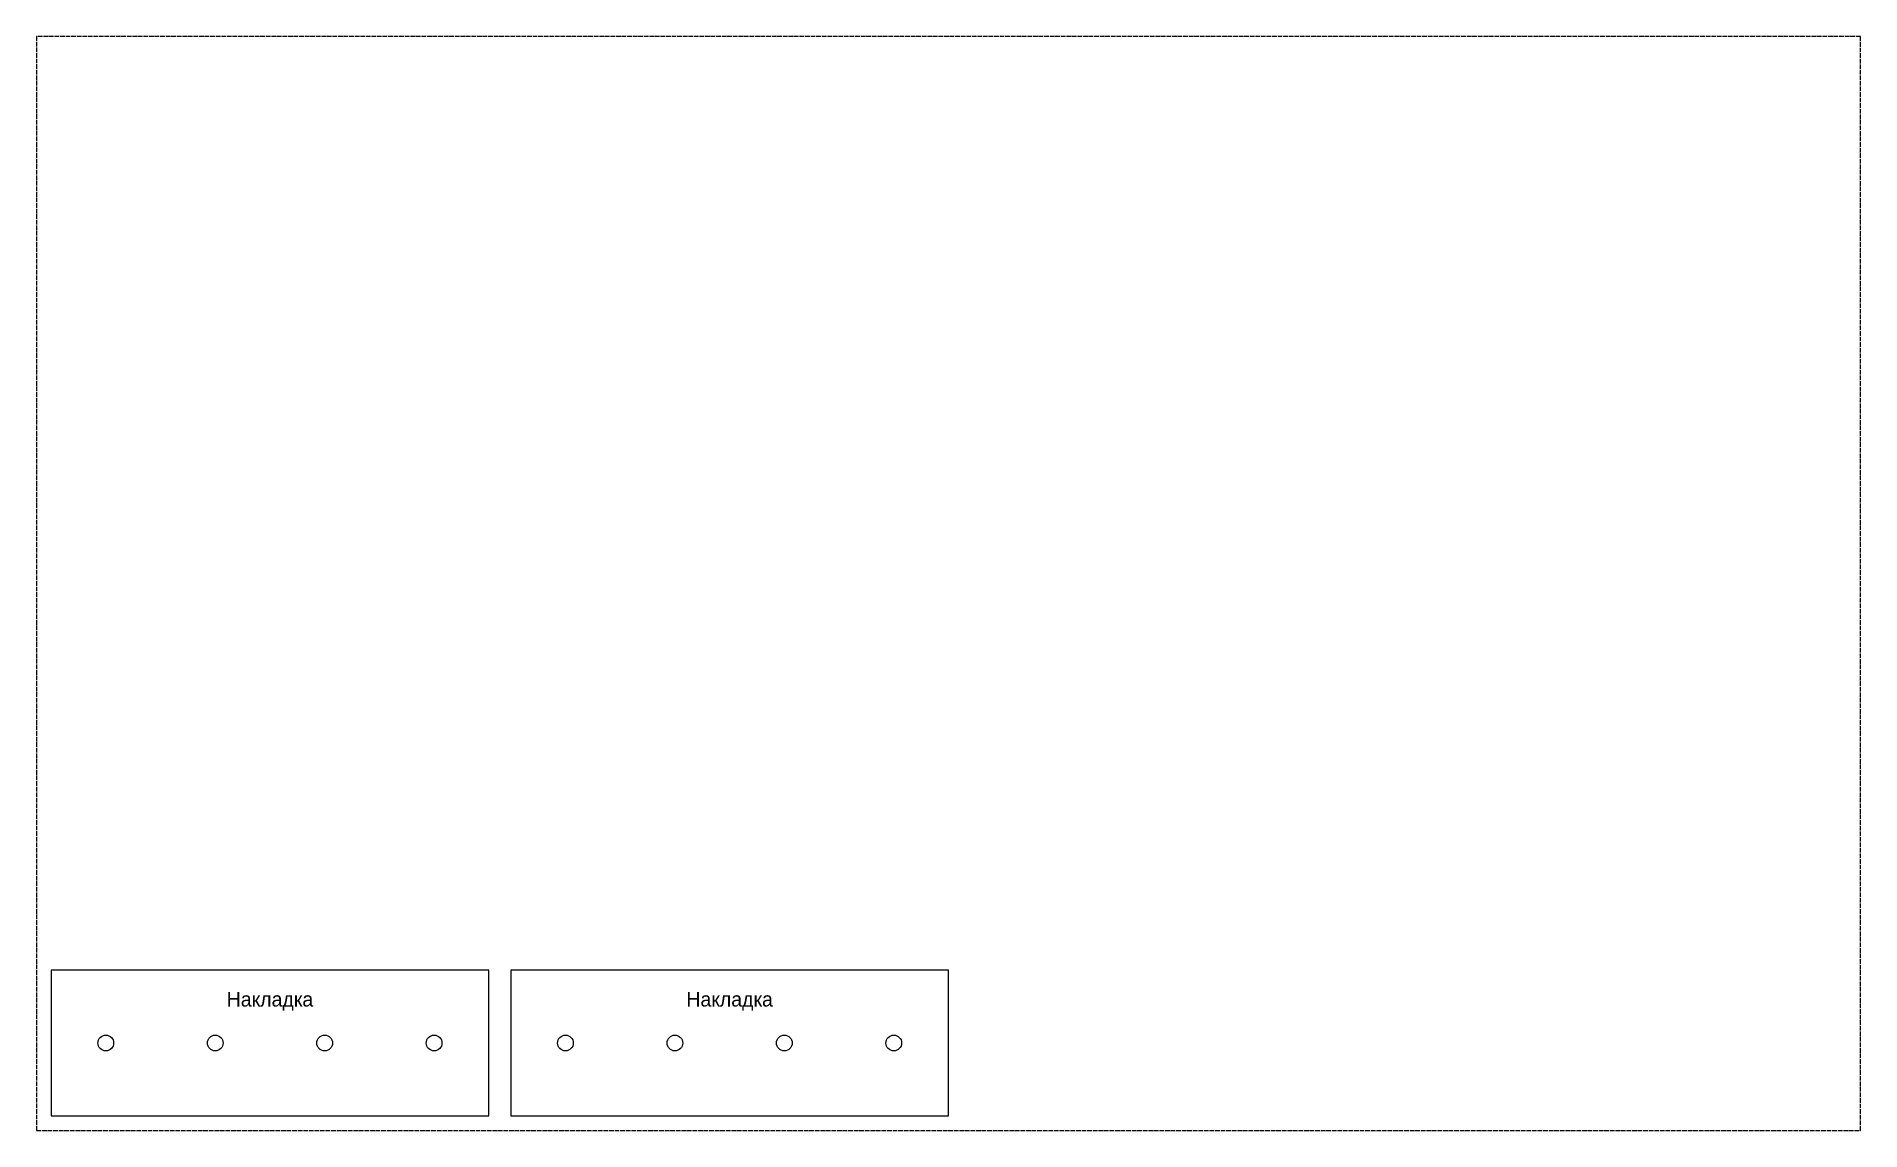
# Model space of a CAD drawing. Header units: millimetres. Extents: x 0 to 500, y 0 to 300.
import ezdxf
from ezdxf.enums import TextEntityAlignment as Align

# ---------------------------------------------------------------- set-up
doc = ezdxf.new("R2010")
doc.units = ezdxf.units.MM
doc.linetypes.add('DASHED', pattern=[1.524, 1.27, -0.254])
for name, color, linetype in [('CUT', 1, 'Continuous'), ('ENGRAVE', 5, 'Continuous'), ('FIELD_500x300', 8, 'DASHED')]:
    doc.layers.add(name, color=color, linetype=linetype)

msp = doc.modelspace()

# ---------------------------------------------------------------- linework, layer by layer
at = {"layer": 'CUT'}
for points in [[(4, 4), (124, 4), (124, 44), (4, 44)], [(130, 4), (250, 4), (250, 44), (130, 44)]]:
    msp.add_lwpolyline(points, close=True, dxfattribs=at)
for centre in [(19, 24), (49, 24), (79, 24), (109, 24), (145, 24), (175, 24), (205, 24), (235, 24)]:
    msp.add_circle(centre, 2.15, dxfattribs=at)
at = {"layer": 'FIELD_500x300'}
msp.add_lwpolyline([(0, 0), (500, 0), (500, 300), (0, 300)], close=True, dxfattribs=at)

# ---------------------------------------------------------------- texts
at = {"layer": 'ENGRAVE'}
for p in [(64, 36), (190, 36)]:
    msp.add_text('Накладка', height=4, dxfattribs=at).set_placement(p, align=Align.MIDDLE_CENTER)

doc.saveas('drawing.dxf')
